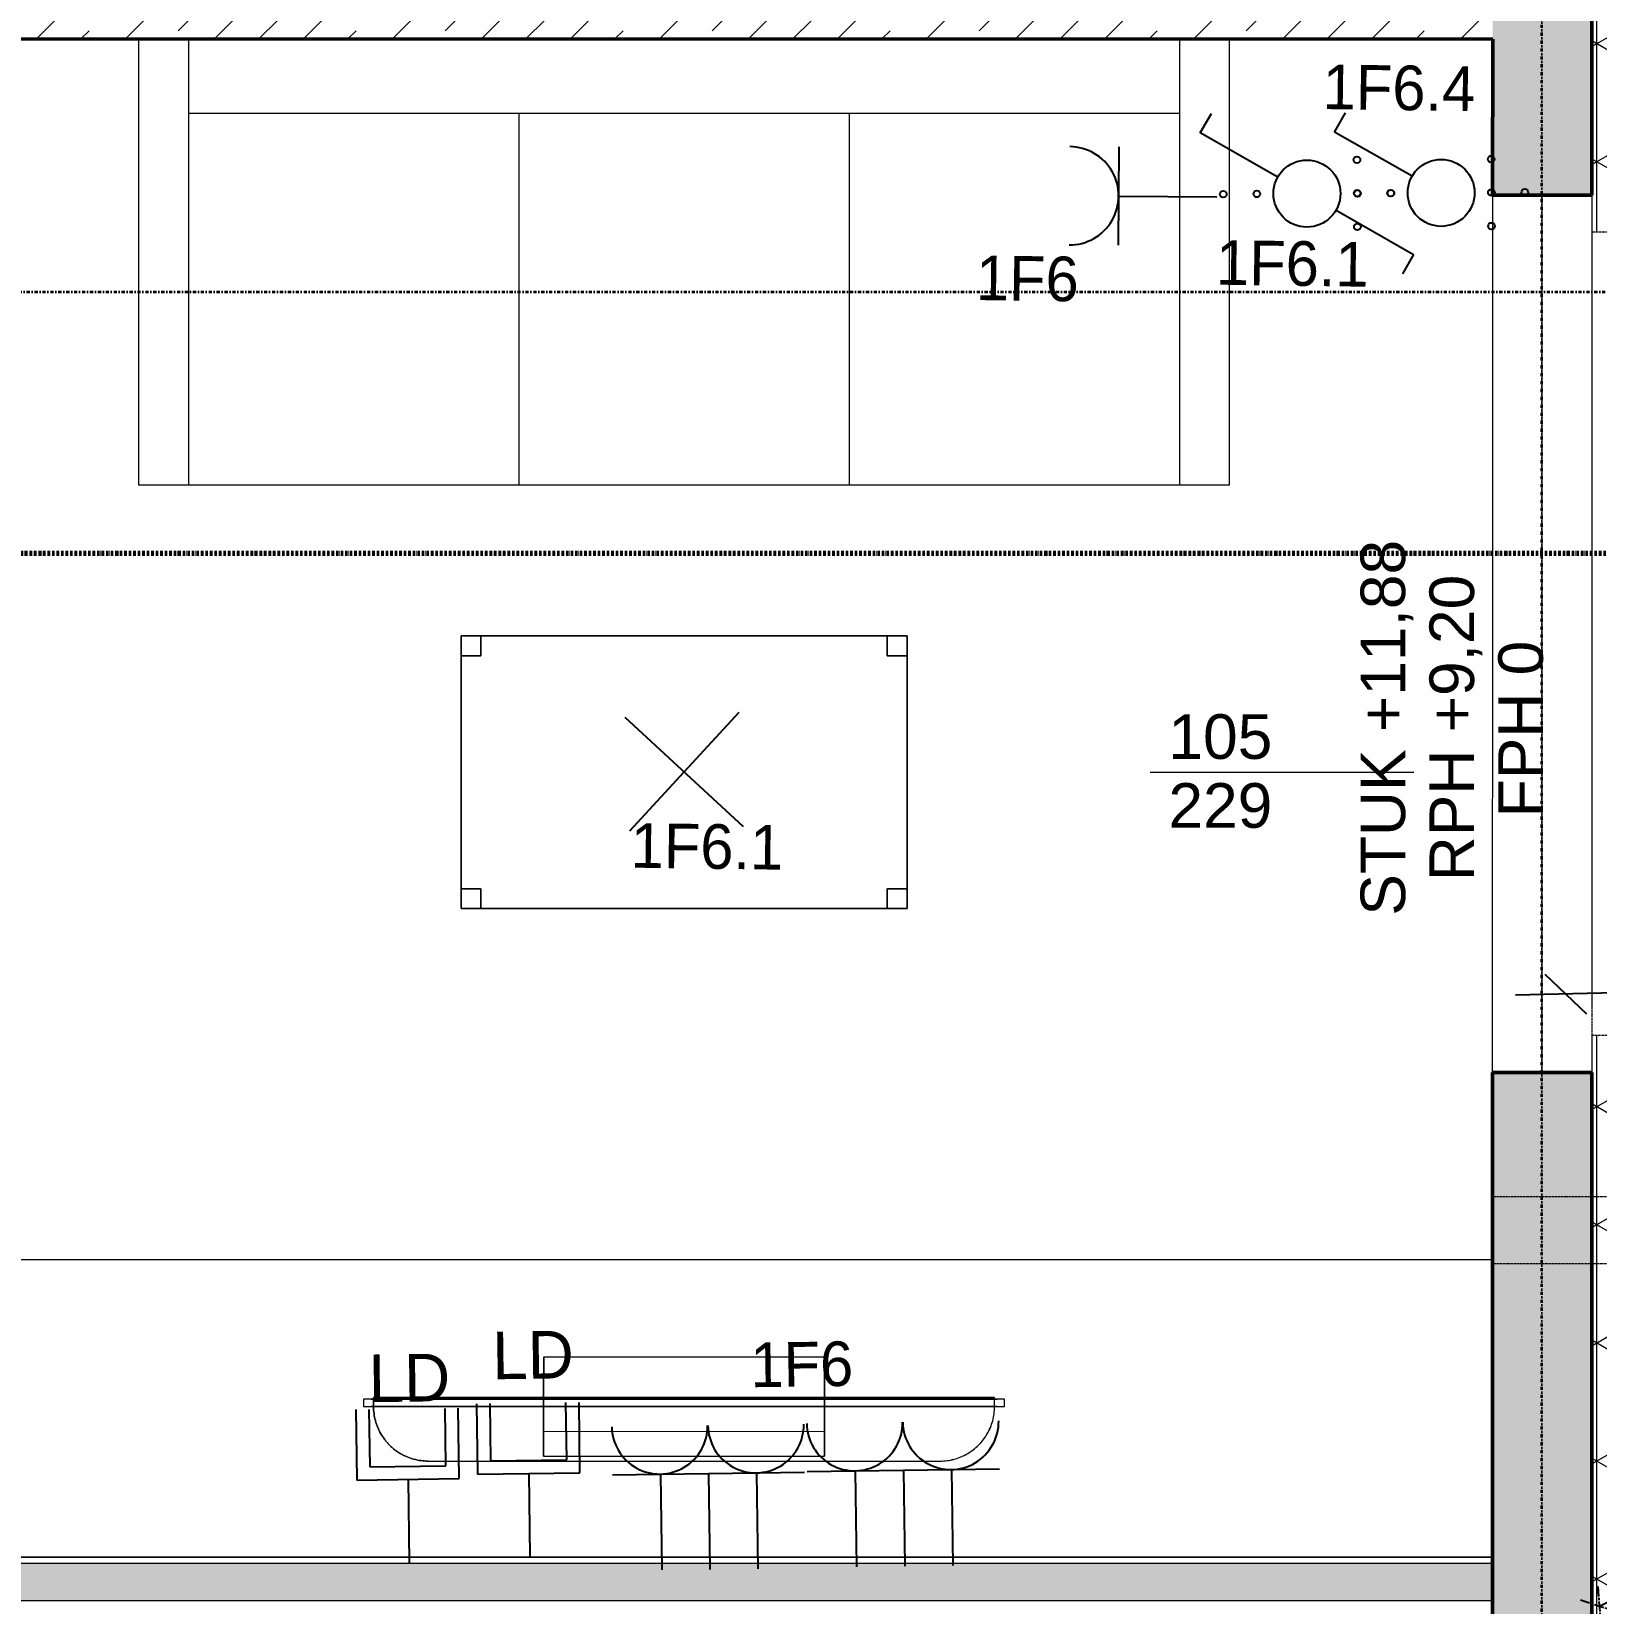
# Model space of a CAD drawing. Header units: metres. Extents: x -17679 to 22565, y -12299 to 33430.
# Drawn here: x 9066 to 12224, y 10051 to 13222 of the extents above; entities that cross this region are included whole.
import ezdxf
from ezdxf.enums import TextEntityAlignment as Align

# ---------------------------------------------------------------- set-up
doc = ezdxf.new("R2010")
doc.units = ezdxf.units.M
for name, pattern in [('ACAD_ISO08W100', [36, 24, -3, 6, -3]), ('Achse', [0.009, 0.005, -0.002, 0, -0.002]), ('Strich Punkt Mittel', [0.015875, 0.00635, -0.004763, 0, -0.004763]), ('Verdeckt', [0.003, 0.002, -0.001])]:
    doc.linetypes.add(name, pattern=pattern)
doc.layers.get('0').update_dxf_attribs({"color": 252})
for name, color, linetype, lineweight in [('A-DETL-GENF_', 92, 'Continuous', 13), ('A-GLAZ-IDEN_', 152, 'Continuous', 9), ('A_Decken', 8, 'Continuous', 13), ('A_Durchbruch', 7, 'Verdeckt', 5), ('A_Moebel', 6, 'Continuous', 13), ('A_Raeume_', 7, 'Continuous', 5), ('A_Raster_', 1, 'Continuous', 9), ('A_Waende', 7, 'Continuous', 13), ('G-ANNO-SYMB_', 111, 'Continuous', 9)]:
    doc.layers.add(name, color=color, linetype=linetype, lineweight=lineweight)
for name, color, linetype, true_color in [('E_ERDUNG', 150, 'ACAD_ISO08W100', 0x0f87ff), ('E_Steckdose+Schalter', 150, 'Continuous', 0x0b6cf4), ('ET_NACHRTECH', 92, 'Continuous', 0x00d100)]:
    doc.layers.add(name, color=color, linetype=linetype, true_color=true_color)
doc.layers.add('ET_LEGENDE - Wohnung$0$800_KO_HI____L', color=130, linetype='Continuous')
doc.styles.add('Arial_2', font='arial.ttf', dxfattribs={"height": 0.09})
doc.styles.add('ET_LEGENDE - Wohnung$0$ROMANS', font='romans.shx', dxfattribs={"width": 0.6})
pattern_1 = [(45, (0, 0), (-0.08980256, 0.08980256), []), (45, (0.0898, 0), (-0.08980256, 0.08980256), [0.0635, -0.03175])]

# ---------------------------------------------------------------- blocks, each defined once
blk = doc.blocks.new('*U543')
for p, q in [((-70.7, -70.7), (70.7, 70.7)), ((70.7, -70.7), (-70.7, 70.7))]:
    blk.add_line(p, q)
at = {"style": 'ET_LEGENDE - Wohnung$0$ROMANS', "width": 0.6, "flags": 1}
for tag, p in [('RAUMBUCHNUMMER', (0, -400)), ('ANLAGE', (0, -550))]:
    blk.add_attdef(tag, text='', height=100, dxfattribs=at).set_placement(p, align=Align.MIDDLE)
for tag, p in [('TEILANLAGE_NR', (0, -700)), ('KOMPONENTE', (0, -850)), ('KOMPONENTE_NR', (0, -1000)), ('BEZEICHNUNG', (0, -1150)), ('TYP', (0, -1300)), ('HERSTELLER', (0, -1450)), ('MODEL', (0, -1600)), ('LEISTUNG_MAX', (0, -1750)), ('SPEZIFISCH_1', (0, -1900)), ('SPEZIFISCH_2', (0, -2050)), ('SPEZIFISCH_3', (0, -2200)), ('SPEZIFISCH_4', (0, -2350)), ('SPEZIFISCH_5', (0, -2500)), ('GEWERKE_CODE', (0, -2650)), ('LV_POS', (0, -2800)), ('ZAEHLER', (0, -2950)), ('PLATZHALTER_1', (0, -3100)), ('PLATZHALTER_2', (0, -3250)), ('PLATZHALTER_3', (0, -3400)), ('JOBLISTE_VDMA', (0, -3550)), ('ET_SPEZIFISCH_1', (0, -3700)), ('ET_SPEZIFISCH_2', (0, -3850)), ('ET_SPEZIFISCH_3', (0, -4000)), ('ET_SPEZIFISCH_4', (0, -4150)), ('ET_SPEZIFISCH_5', (0, -4300)), ('ET_SPEZIFISCH_6', (0, -4450)), ('ET_SPEZIFISCH_7', (0, -4600))]:
    blk.add_attdef(tag, text='', height=100, dxfattribs=at).set_placement(p, align=Align.MIDDLE_CENTER)
blk = doc.blocks.new('*U552')
for p, q in [((-125.3, 0), (125.3, 0)), ((0, 0), (0, -125))]:
    blk.add_line(p, q)
for centre in [(-62.8, 62.6), (62.5, 62.5)]:
    blk.add_arc(centre, 62.5, 180, 0)
at = {"layer": 'ET_LEGENDE - Wohnung$0$800_KO_HI____L'}
for p, q in [((-62.8, 0.1), (-62.8, -124.9)), ((62.5, 0), (62.5, -125))]:
    blk.add_line(p, q, dxfattribs=at)
at = {"style": 'ET_LEGENDE - Wohnung$0$ROMANS', "width": 0.8, "flags": 1}
for tag, p in [('RAUMBUCHNUMMER', (0, -425)), ('ANLAGE', (0, -595.4)), ('TEILANLAGE_NR', (0, -755.5)), ('KOMPONENTE', (0, -901.3)), ('KOMPONENTE_NR', (0, -1063.3)), ('BEZEICHNUNG', (0, -1205.6)), ('TYP', (0, -1346.7)), ('HERSTELLER', (0, -1514.1)), ('MODEL', (0, -1677.3)), ('LEISTUNG_MAX', (0, -1851.5)), ('SPEZIFISCH_1', (0, -2012.8)), ('SPEZIFISCH_2', (0, -2200)), ('SPEZIFISCH_3', (0, -2374.2)), ('SPEZIFISCH_4', (0, -2548.5)), ('SPEZIFISCH_5', (0, -2722.7)), ('GEWERKE_CODE', (0, -2897)), ('LV_POS', (0, -3071.2)), ('ZAEHLER', (0, -3245.5)), ('PLATZHALTER_1', (0, -3419.7)), ('PLATZHALTER_2', (0, -3594)), ('PLATZHALTER_3', (0, -3768.2)), ('JOBLISTE_VDMA', (0, -3942.5))]:
    blk.add_attdef(tag, text='', height=100, dxfattribs=at).set_placement(p, align=Align.MIDDLE)
blk = doc.blocks.new('*U544')
for p, q in [((-62.5, 85.9), (-62.5, 0)), ((-46.5, 85.9), (-46.5, 16)), ((46.5, 16), (46.5, 85.9)), ((62.5, 0), (62.5, 85.9)), ((-62.5, 0), (62.5, 0)), ((-46.5, 16), (46.5, 16)), ((0, 0), (0, -101.6))]:
    blk.add_line(p, q)
at = {"style": 'ET_LEGENDE - Wohnung$0$ROMANS', "width": 0.8, "flags": 1}
for tag, p in [('RAUMBUCHNUMMER', (0, -334.5)), ('ANLAGE', (0, -505)), ('TEILANLAGE_NR', (0, -665)), ('KOMPONENTE', (0, -810.9)), ('KOMPONENTE_NR', (0, -972.8)), ('BEZEICHNUNG', (0, -1115.1)), ('TYP', (0.8, -1261.8)), ('HERSTELLER', (0, -1423.6)), ('MODEL', (0, -1586.8)), ('LEISTUNG_MAX', (0, -1761)), ('SPEZIFISCH_1', (0, -1935.3)), ('SPEZIFISCH_2', (0, -2109.5)), ('SPEZIFISCH_3', (0, -2283.8)), ('SPEZIFISCH_4', (0, -2458)), ('SPEZIFISCH_5', (0, -2632.3)), ('GEWERKE_CODE', (0, -2806.5)), ('LV_POS', (0, -2980.8)), ('ZAEHLER', (0, -3155)), ('PLATZHALTER_1', (0, -3329.3)), ('PLATZHALTER_2', (0, -3503.5)), ('PLATZHALTER_3', (0, -3677.8)), ('JOBLISTE_VDMA', (0, -3852)), ('ET_SPEZIFISCH_1', (0, -4026.3)), ('ET_SPEZIFISCH_2', (0, -4200.5)), ('ET_SPEZIFISCH_3', (0, -4374.8)), ('ET_SPEZIFISCH_4', (0, -4549)), ('ET_SPEZIFISCH_5', (0, -4723.3)), ('ET_SPEZIFISCH_6', (0, -4897.5)), ('ET_SPEZIFISCH_7', (0, -5071.8))]:
    blk.add_attdef(tag, text='', height=100, dxfattribs=at).set_placement(p, align=Align.TOP_CENTER)
blk = doc.blocks.new('*U533')
for p, q in [((25, 43.3), (91.7, 158.8)), ((91.7, 158.8), (120.5, 142.1)), ((-25, -43.3), (-91.7, -158.8)), ((-91.7, -158.8), (-120.5, -142.1))]:
    blk.add_line(p, q)
blk.add_circle((0, 0), 50)
at = {"layer": 'ET_LEGENDE - Wohnung$0$800_KO_HI____L'}
for centre in [(0, 125), (0, 75), (-50, -75), (0, -75), (50, -75), (0, -125)]:
    blk.add_circle(centre, 5, dxfattribs=at)
at = {"style": 'ET_LEGENDE - Wohnung$0$ROMANS', "width": 0.6, "flags": 1}
for tag, p in [('RAUMBUCHNUMMER', (-0.2, -465.7)), ('ANLAGE', (-0.2, -615.7))]:
    blk.add_attdef(tag, text='', height=100, dxfattribs=at).set_placement(p, align=Align.MIDDLE)
for tag, p in [('TEILANLAGE_NR', (-0.2, -765.7)), ('KOMPONENTE', (-0.2, -915.7)), ('KOMPONENTE_NR', (-0.2, -1065.7)), ('BEZEICHNUNG', (-0.2, -1215.7)), ('TYP', (-0.2, -1365.7)), ('HERSTELLER', (-0.2, -1515.7)), ('MODEL', (-0.2, -1665.7)), ('LEISTUNG_MAX', (-0.2, -1815.7)), ('SPEZIFISCH_1', (-0.2, -1965.7)), ('SPEZIFISCH_2', (-0.2, -2115.7)), ('SPEZIFISCH_3', (-0.2, -2265.7)), ('SPEZIFISCH_4', (-0.2, -2415.7)), ('SPEZIFISCH_5', (-0.2, -2565.7)), ('GEWERKE_CODE', (-0.2, -2715.7)), ('LV_POS', (-0.2, -2865.7)), ('ZAEHLER', (-0.2, -3015.7)), ('PLATZHALTER_1', (-0.2, -3165.7)), ('PLATZHALTER_2', (-0.2, -3315.7)), ('PLATZHALTER_3', (-0.2, -3465.7)), ('JOBLISTE_VDMA', (-0.2, -3615.7)), ('ET_SPEZIFISCH_1', (-0.2, -3765.7)), ('ET_SPEZIFISCH_2', (-0.2, -3915.7)), ('ET_SPEZIFISCH_3', (-0.2, -4065.7)), ('ET_SPEZIFISCH_4', (-0.2, -4215.7)), ('ET_SPEZIFISCH_5', (-0.2, -4365.7)), ('ET_SPEZIFISCH_6', (-0.2, -4515.7)), ('ET_SPEZIFISCH_7', (-0.2, -4665.7))]:
    blk.add_attdef(tag, text='', height=100, dxfattribs=at).set_placement(p, align=Align.MIDDLE_CENTER)
blk = doc.blocks.new('*U553')
for p, q in [((62.5, 0), (-62.5, 0)), ((0, 0), (0, -125))]:
    blk.add_line(p, q)
blk.add_arc((0, 62.5), 62.5, 180, 0)
at = {"style": 'ET_LEGENDE - Wohnung$0$ROMANS', "width": 0.8, "flags": 1}
for tag, p in [('RAUMBUCHNUMMER', (0, -425)), ('ANLAGE', (0, -595.4)), ('TEILANLAGE_NR', (0, -755.5)), ('KOMPONENTE', (0, -901.3)), ('KOMPONENTE_NR', (0, -1063.3)), ('BEZEICHNUNG', (0, -1205.6)), ('TYP', (0, -1346.7)), ('HERSTELLER', (0, -1514.1)), ('MODEL', (0, -1677.3)), ('LEISTUNG_MAX', (0, -1851.5)), ('SPEZIFISCH_1', (0, -2012.8)), ('SPEZIFISCH_2', (0, -2200)), ('SPEZIFISCH_3', (0, -2374.2)), ('SPEZIFISCH_4', (0, -2548.5)), ('SPEZIFISCH_5', (0, -2722.7)), ('GEWERKE_CODE', (0, -2897)), ('LV_POS', (0, -3071.2)), ('ZAEHLER', (0, -3245.5)), ('PLATZHALTER_1', (0, -3419.7)), ('PLATZHALTER_2', (0, -3594)), ('PLATZHALTER_3', (0, -3768.2)), ('JOBLISTE_VDMA', (0, -3942.5)), ('ET_SPEZIFISCH_1', (0, -4116.7)), ('ET_SPEZIFISCH_2', (0, -4291)), ('ET_SPEZIFISCH_3', (0, -4465.2)), ('ET_SPEZIFISCH_4', (0, -4639.5)), ('ET_SPEZIFISCH_5', (0, -4813.7)), ('ET_SPEZIFISCH_6', (0, -4988)), ('ET_SPEZIFISCH_7', (0, -5162.2))]:
    blk.add_attdef(tag, text='', height=100, dxfattribs=at).set_placement(p, align=Align.MIDDLE)
blk = doc.blocks.new('*U541')
blk.add_line((0, 65), (0, 240))
at = {"linetype": 'Continuous', "ltscale": 0.125}
blk.add_line((35.4, 187.9), (-35.4, 117.1), dxfattribs=at)
blk.add_circle((0, 0), 65)
at = {"style": 'ET_LEGENDE - Wohnung$0$ROMANS', "width": 0.6, "flags": 1}
for tag, p in [('RAUMBUCHNUMMER', (0, -400)), ('ANLAGE', (0, -550))]:
    blk.add_attdef(tag, text='', height=100, dxfattribs=at).set_placement(p, align=Align.MIDDLE)
for tag, p in [('TEILANLAGE_NR', (0, -700)), ('KOMPONENTE', (0, -850)), ('KOMPONENTE_NR', (0, -1000)), ('BEZEICHNUNG', (0, -1150)), ('TYP', (0, -1300)), ('HERSTELLER', (0, -1450)), ('MODEL', (0, -1600)), ('LEISTUNG_MAX', (0, -1750)), ('SPEZIFISCH_1', (0, -1900)), ('SPEZIFISCH_2', (0, -2050)), ('SPEZIFISCH_3', (0, -2200)), ('SPEZIFISCH_4', (0, -2350)), ('SPEZIFISCH_5', (0, -2500)), ('GEWERKE_CODE', (0, -2650)), ('LV_POS', (0, -2800)), ('ZAEHLER', (0, -2950)), ('PLATZHALTER_1', (0, -3100)), ('PLATZHALTER_2', (0, -3250)), ('PLATZHALTER_3', (0, -3400)), ('JOBLISTE_VDMA', (0, -3550)), ('ET_SPEZIFISCH_1', (0, -3700)), ('ET_SPEZIFISCH_2', (0, -3850)), ('ET_SPEZIFISCH_3', (0, -4000)), ('ET_SPEZIFISCH_4', (0, -4150)), ('ET_SPEZIFISCH_5', (0, -4300)), ('ET_SPEZIFISCH_6', (0, -4450)), ('ET_SPEZIFISCH_7', (0, -4600))]:
    blk.add_attdef(tag, text='', height=100, dxfattribs=at).set_placement(p, align=Align.MIDDLE_CENTER)
blk = doc.blocks.new('*U534')
for p, q in [((25, 43.3), (91.7, 158.8)), ((91.7, 158.8), (120.5, 142.1))]:
    blk.add_line(p, q)
blk.add_circle((0, 0), 50)
at = {"layer": 'ET_LEGENDE - Wohnung$0$800_KO_HI____L'}
for centre in [(0, 125), (0, 75), (-50, -75), (0, -75), (50, -75), (0, -125)]:
    blk.add_circle(centre, 5, dxfattribs=at)
at = {"style": 'ET_LEGENDE - Wohnung$0$ROMANS', "width": 0.6, "flags": 1}
for tag, p in [('RAUMBUCHNUMMER', (-0.2, -465.7)), ('ANLAGE', (-0.2, -615.7))]:
    blk.add_attdef(tag, text='', height=100, dxfattribs=at).set_placement(p, align=Align.MIDDLE)
for tag, p in [('TEILANLAGE_NR', (-0.2, -765.7)), ('KOMPONENTE', (-0.2, -915.7)), ('KOMPONENTE_NR', (-0.2, -1065.7)), ('BEZEICHNUNG', (-0.2, -1215.7)), ('TYP', (-0.2, -1365.7)), ('HERSTELLER', (-0.2, -1515.7)), ('MODEL', (-0.2, -1665.7)), ('LEISTUNG_MAX', (-0.2, -1815.7)), ('SPEZIFISCH_1', (-0.2, -1965.7)), ('SPEZIFISCH_2', (-0.2, -2115.7)), ('SPEZIFISCH_3', (-0.2, -2265.7)), ('SPEZIFISCH_4', (-0.2, -2415.7)), ('SPEZIFISCH_5', (-0.2, -2565.7)), ('GEWERKE_CODE', (-0.2, -2715.7)), ('LV_POS', (-0.2, -2865.7)), ('ZAEHLER', (-0.2, -3015.7)), ('PLATZHALTER_1', (-0.2, -3165.7)), ('PLATZHALTER_2', (-0.2, -3315.7)), ('PLATZHALTER_3', (-0.2, -3465.7)), ('JOBLISTE_VDMA', (-0.2, -3615.7)), ('ET_SPEZIFISCH_1', (-0.2, -3765.7)), ('ET_SPEZIFISCH_2', (-0.2, -3915.7)), ('ET_SPEZIFISCH_3', (-0.2, -4065.7)), ('ET_SPEZIFISCH_4', (-0.2, -4215.7)), ('ET_SPEZIFISCH_5', (-0.2, -4365.7)), ('ET_SPEZIFISCH_6', (-0.2, -4515.7)), ('ET_SPEZIFISCH_7', (-0.2, -4665.7))]:
    blk.add_attdef(tag, text='', height=100, dxfattribs=at).set_placement(p, align=Align.MIDDLE_CENTER)
blk = doc.blocks.new('*U562')
for p, q in [((0, 0), (445.2, 445.2)), ((-17.9, 44), (17.9, -44)), ((47.5, 0), (-47.5, 0))]:
    blk.add_line(p, q)
blk.add_solid([(367.9, 522.6), (599.9, 599.9), (522.6, 367.9)])
at = {"style": 'ET_LEGENDE - Wohnung$0$ROMANS', "width": 0.6, "flags": 1}
for tag, p in [('RAUMBUCHNUMMER', (0, -300)), ('ANLAGE', (0, -450))]:
    blk.add_attdef(tag, text='', height=100, dxfattribs=at).set_placement(p, align=Align.MIDDLE)
for tag, p in [('TEILANLAGE_NR', (0, -600)), ('KOMPONENTE', (0, -750)), ('KOMPONENTE_NR', (0, -900)), ('BEZEICHNUNG', (0, -1050)), ('TYP', (0, -1200)), ('HERSTELLER', (0, -1350)), ('MODEL', (0, -1500)), ('LEISTUNG_MAX', (0, -1650)), ('SPEZIFISCH_1', (0, -1800)), ('SPEZIFISCH_2', (0, -1950)), ('SPEZIFISCH_3', (0, -2100)), ('SPEZIFISCH_4', (0, -2250)), ('SPEZIFISCH_5', (0, -2400)), ('GEWERKE_CODE', (0, -2550)), ('LV_POS', (0, -2700)), ('ZAEHLER', (0, -2850)), ('PLATZHALTER_1', (0, -3000)), ('PLATZHALTER_2', (0, -3150)), ('PLATZHALTER_3', (0, -3300)), ('JOBLISTE_VDMA', (0, -3450)), ('ET_SPEZIFISCH_1', (0, -3600)), ('ET_SPEZIFISCH_2', (0, -3750)), ('ET_SPEZIFISCH_3', (0, -3900)), ('ET_SPEZIFISCH_4', (0, -4050)), ('ET_SPEZIFISCH_5', (0, -4200)), ('ET_SPEZIFISCH_6', (0, -4350)), ('ET_SPEZIFISCH_7', (0, -4500))]:
    blk.add_attdef(tag, text='', height=100, dxfattribs=at).set_placement(p, align=Align.MIDDLE_CENTER)
blk = doc.blocks.new('Moeb_Tisch - 900x550-V23-263_PP_03DG_BT2')
at = {"layer": 'A_Moebel', "color": 8}
for p, q in [((-0.0741, 0.8106), (-0.6241, 0.8106)), ((-0.6241, 0.8106), (-0.6241, -0.0894)), ((-0.5841, 0.8106), (-0.6241, 0.8106)), ((-0.6241, 0.8106), (-0.6241, 0.7706)), ((-0.6241, 0.7706), (-0.6241, 0.8106)), ((-0.6241, 0.8106), (-0.5841, 0.8106)), ((-0.0741, 0.8106), (-0.6241, 0.8106)), ((-0.6241, 0.8106), (-0.6241, -0.0894)), ((-0.6241, -0.0894), (-0.6241, 0.8106)), ((-0.6241, 0.8106), (-0.0741, 0.8106)), ((-0.5841, 0.7706), (-0.5841, 0.8106)), ((-0.5841, 0.8106), (-0.5841, 0.7706)), ((-0.0741, 0.8106), (-0.1141, 0.8106)), ((-0.1141, 0.8106), (-0.1141, 0.7706)), ((-0.1141, 0.7706), (-0.1141, 0.8106)), ((-0.1141, 0.8106), (-0.0741, 0.8106)), ((-0.0741, -0.0894), (-0.0741, 0.8106)), ((-0.0741, 0.7706), (-0.0741, 0.8106)), ((-0.0741, 0.8106), (-0.0741, 0.7706)), ((-0.0741, -0.0894), (-0.0741, 0.8106)), ((-0.0741, 0.8106), (-0.0741, -0.0894)), ((-0.6241, 0.7706), (-0.5841, 0.7706)), ((-0.5841, 0.7706), (-0.6241, 0.7706)), ((-0.1141, 0.7706), (-0.0741, 0.7706)), ((-0.0741, 0.7706), (-0.1141, 0.7706)), ((-0.5841, -0.0494), (-0.6241, -0.0494)), ((-0.6241, -0.0494), (-0.6241, -0.0894)), ((-0.6241, -0.0894), (-0.6241, -0.0494)), ((-0.6241, -0.0494), (-0.5841, -0.0494)), ((-0.5841, -0.0894), (-0.5841, -0.0494)), ((-0.5841, -0.0494), (-0.5841, -0.0894)), ((-0.0741, -0.0494), (-0.1141, -0.0494)), ((-0.1141, -0.0494), (-0.1141, -0.0894)), ((-0.1141, -0.0894), (-0.1141, -0.0494)), ((-0.1141, -0.0494), (-0.0741, -0.0494)), ((-0.0741, -0.0894), (-0.0741, -0.0494)), ((-0.0741, -0.0494), (-0.0741, -0.0894)), ((-0.6241, -0.0894), (-0.0741, -0.0894)), ((-0.6241, -0.0894), (-0.5841, -0.0894)), ((-0.5841, -0.0894), (-0.6241, -0.0894)), ((-0.6241, -0.0894), (-0.0741, -0.0894)), ((-0.0741, -0.0894), (-0.6241, -0.0894)), ((-0.1141, -0.0894), (-0.0741, -0.0894)), ((-0.0741, -0.0894), (-0.1141, -0.0894))]:
    blk.add_line(p, q, dxfattribs=at)
blk = doc.blocks.new('Moeb_Sofa - Sofa 220x90-3798868-263_PP_03DG_BT2')
at = {"layer": 'A_Moebel', "color": 8}
for p, q in [((-1.1, 0.45), (1.1, 0.45)), ((-1.1, -0.45), (-1.1, 0.45)), ((-1, -0.45), (-1, 0.45)), ((-0.3333, -0.3), (-0.3333, 0.45)), ((0.3333, -0.3), (0.3333, 0.45)), ((1, -0.45), (1, 0.45)), ((1.1, 0.45), (1.1, -0.45)), ((-1, -0.3), (1, -0.3))]:
    blk.add_line(p, q, dxfattribs=at)
blk = doc.blocks.new('Moeb_TV - 48 Zoll-V27-263_PP_03DG_BT2')
at = {"layer": 'A_Moebel', "lineweight": 5}
for p, q in [((0.5126, 0.0585), (-0.5205, 0.0585)), ((0.5126, 0.0585), (-0.5205, 0.0585)), ((-0.2872, -0.0015), (-0.2872, 0.0485)), ((-0.2872, 0.0485), (-0.2872, -0.0515)), ((0.2793, 0.0485), (-0.2872, 0.0485)), ((0.2793, 0.0485), (0.2793, -0.0015)), ((0.2793, -0.0515), (0.2793, 0.0485)), ((-0.2872, -0.0515), (-0.2872, -0.0015)), ((0.2793, -0.0015), (-0.2872, -0.0015)), ((0.2793, -0.0015), (0.2793, -0.0515)), ((-0.6505, -0.0515), (-0.6505, -0.0665)), ((-0.6499, -0.0515), (-0.6505, -0.0515)), ((-0.6355, -0.0515), (-0.6505, -0.0515)), ((-0.6484, -0.0515), (-0.6499, -0.0515)), ((-0.6461, -0.0515), (-0.6484, -0.0515)), ((-0.643, -0.0515), (-0.6461, -0.0515)), ((-0.6393, -0.0515), (-0.643, -0.0515)), ((-0.6355, -0.0515), (-0.6393, -0.0515)), ((-0.6305, -0.0515), (-0.6355, -0.0515)), ((-0.6355, -0.0515), (0.6276, -0.0515)), ((0.6226, -0.0515), (-0.6305, -0.0515)), ((-0.6305, -0.0515), (0.6226, -0.0515)), ((-0.6305, -0.0515), (-0.6305, -0.0665)), ((-0.6305, -0.0515), (-0.6305, -0.0665)), ((-0.2872, -0.0515), (-0.6305, -0.0515)), ((0.6226, -0.0515), (-0.6305, -0.0515)), ((-0.6305, -0.0515), (0.6226, -0.0515)), ((-0.6305, -0.0515), (-0.6305, -0.0665)), ((-0.6305, -0.0515), (-0.6305, -0.0665)), ((-0.6305, -0.0515), (0.6226, -0.0515)), ((0.6226, -0.0515), (-0.6305, -0.0515)), ((-0.2872, -0.0515), (-0.2872, -0.0665)), ((-0.2872, -0.0665), (-0.2872, -0.0515)), ((-0.2872, -0.0515), (0.2793, -0.0515)), ((-0.2872, -0.0515), (0.2793, -0.0515)), ((0.2793, -0.0515), (-0.2872, -0.0515)), ((0.2793, -0.0515), (0.2793, -0.0665)), ((0.2793, -0.0665), (0.2793, -0.0515)), ((0.6226, -0.0515), (0.2793, -0.0515)), ((0.6226, -0.0665), (0.6226, -0.0515)), ((0.6226, -0.0515), (0.6226, -0.0665)), ((0.6276, -0.0515), (0.6226, -0.0515)), ((0.6226, -0.0665), (0.6226, -0.0515)), ((0.6226, -0.0515), (0.6226, -0.0665)), ((0.6426, -0.0515), (0.6276, -0.0515)), ((0.6314, -0.0515), (0.6276, -0.0515)), ((0.6351, -0.0515), (0.6314, -0.0515)), ((0.6382, -0.0515), (0.6351, -0.0515)), ((0.6406, -0.0515), (0.6382, -0.0515)), ((0.6421, -0.0515), (0.6406, -0.0515)), ((0.6426, -0.0515), (0.6421, -0.0515)), ((0.6426, -0.0665), (0.6426, -0.0515)), ((-0.6505, -0.0665), (-0.6355, -0.0665)), ((-0.6505, -0.0665), (-0.6499, -0.0665)), ((-0.6499, -0.0665), (-0.6484, -0.0665)), ((-0.6484, -0.0665), (-0.6461, -0.0665)), ((-0.6461, -0.0665), (-0.643, -0.0665)), ((-0.643, -0.0665), (-0.6393, -0.0665)), ((-0.6393, -0.0665), (-0.6355, -0.0665)), ((0.6276, -0.0665), (-0.6355, -0.0665)), ((-0.6355, -0.0665), (-0.6305, -0.0665)), ((-0.6305, -0.0665), (-0.6305, -0.0695)), ((-0.6305, -0.0665), (-0.6305, -0.0695)), ((-0.6305, -0.0665), (-0.5705, -0.0665)), ((-0.5705, -0.0665), (-0.6305, -0.0665)), ((-0.6305, -0.0665), (0.6226, -0.0665)), ((0.6226, -0.0695), (-0.6305, -0.0695)), ((-0.6305, -0.0695), (-0.5705, -0.0695)), ((-0.5705, -0.0665), (0.5626, -0.0665)), ((0.5626, -0.0665), (-0.5705, -0.0665)), ((-0.5705, -0.0695), (-0.5705, -0.0665)), ((-0.5705, -0.0665), (-0.5705, -0.0695)), ((-0.5705, -0.0665), (0.5626, -0.0665)), ((0.5626, -0.0665), (-0.5705, -0.0665)), ((-0.5705, -0.0695), (0.5626, -0.0695)), ((-0.5705, -0.0695), (0.5626, -0.0695)), ((0.5626, -0.0695), (-0.5705, -0.0695)), ((-0.2872, -0.0665), (-0.2872, -0.0695)), ((-0.2872, -0.0695), (-0.2872, -0.0665)), ((-0.2872, -0.0695), (-0.2872, -0.1515)), ((-0.2872, -0.1515), (-0.2872, -0.0695)), ((0.2793, -0.0665), (0.2793, -0.0695)), ((0.2793, -0.0695), (0.2793, -0.0665)), ((0.2793, -0.0695), (0.2793, -0.1515)), ((0.2793, -0.1515), (0.2793, -0.0695)), ((0.5626, -0.0665), (0.5626, -0.0695)), ((0.5626, -0.0665), (0.5626, -0.0695)), ((0.5626, -0.0665), (0.6226, -0.0665)), ((0.6226, -0.0665), (0.5626, -0.0665)), ((0.5626, -0.0695), (0.6226, -0.0695)), ((0.6226, -0.0695), (0.6226, -0.0665)), ((0.6226, -0.0665), (0.6226, -0.0695)), ((0.6226, -0.0665), (0.6276, -0.0665)), ((0.6276, -0.0665), (0.6314, -0.0665)), ((0.6276, -0.0665), (0.6426, -0.0665)), ((0.6314, -0.0665), (0.6351, -0.0665)), ((0.6351, -0.0665), (0.6382, -0.0665)), ((0.6382, -0.0665), (0.6406, -0.0665)), ((0.6406, -0.0665), (0.6421, -0.0665)), ((0.6421, -0.0665), (0.6426, -0.0665)), ((0.2793, -0.1515), (-0.2872, -0.1515)), ((0.2793, -0.1515), (-0.2872, -0.1515))]:
    blk.add_line(p, q, dxfattribs=at)
for centre, start, end in [((-0.5205, -0.0515), 120, 135), ((-0.5205, -0.0515), 105, 120), ((-0.5205, -0.0515), 90, 105), ((0.5126, -0.0515), 75, 90), ((0.5126, -0.0515), 60, 75), ((0.5126, -0.0515), 45, 60), ((-0.5205, -0.0515), 150, 165), ((-0.5205, -0.0515), 135, 150), ((0.5126, -0.0515), 30, 45), ((0.5126, -0.0515), 15, 30), ((-0.5205, -0.0515), 165, 180), ((0.5126, -0.0515), 0, 15)]:
    blk.add_arc(centre, 0.11, start, end, dxfattribs=at)
for points in [[(-0.5205, 0.0585), (-0.5254, 0.0585), (-0.535, 0.0579), (-0.549, 0.0551), (-0.5604, 0.0512), (-0.5692, 0.0473), (-0.5755, 0.0439), (-0.5816, 0.0401), (-0.5875, 0.0359), (-0.5931, 0.0313), (-0.5983, 0.0264), (-0.6032, 0.0211), (-0.6078, 0.0156), (-0.612, 0.0097), (-0.617, 0.0015), (-0.6224, -0.0092), (-0.6286, -0.0275), (-0.6304, -0.0419), (-0.6305, -0.0515)], [(0.5126, 0.0585), (0.5174, 0.0585), (0.527, 0.0579), (0.5411, 0.0551), (0.5525, 0.0512), (0.5613, 0.0473), (0.5676, 0.0439), (0.5737, 0.0401), (0.5796, 0.0359), (0.5851, 0.0313), (0.5904, 0.0264), (0.5953, 0.0211), (0.5999, 0.0156), (0.6041, 0.0097), (0.6092, 0.0015), (0.6145, -0.0092), (0.6207, -0.0275), (0.6226, -0.0419), (0.6226, -0.0515)]]:
    blk.add_open_spline(points, degree=3, knots=[0, 0, 0, 0, 0.083333, 0.166667, 0.25, 0.291667, 0.333333, 0.375, 0.416667, 0.458333, 0.5, 0.541667, 0.583333, 0.625, 0.666667, 0.75, 0.833333, 1, 1, 1, 1], dxfattribs=at)
blk = doc.blocks.new('Moeb_Schrank - Sideboard_50cm-V28-263_PP_03DG_BT2')
at = {"layer": 'A_Moebel', "color": 8}
for p, q in [((3.7844, 0.6), (0, 0.6)), ((0, 0.6), (3.7844, 0.6)), ((3.7844, 0.6), (3.7844, 0)), ((3.7844, 0), (0, 0))]:
    blk.add_line(p, q, dxfattribs=at)
blk = doc.blocks.new('Allg_Rollladenkasten - 0130x0270-V92-263_PP_03DG_BT2')
at = {"layer": 'A_Durchbruch'}
for p, q in [((-0.81, -0.0743), (-0.81, -0.2343)), ((0.81, -0.0743), (-0.81, -0.0743)), ((-0.805, -0.0793), (-0.805, -0.1993)), ((0.805, -0.0793), (-0.805, -0.0793)), ((0.805, -0.1993), (0.805, -0.0793)), ((0.81, -0.2343), (0.81, -0.0743)), ((-0.805, -0.1993), (0.805, -0.1993)), ((-0.81, -0.2343), (0.81, -0.2343)), ((-0.81, -0.2343), (0.81, -0.2343))]:
    blk.add_line(p, q, dxfattribs=at)
blk = doc.blocks.new('Allg_Nachströmöffnung1 - DN 135-V96-263_PP_03DG_BT2')
at = {"layer": 'A-DETL-GENF_', "linetype": 'Verdeckt', "lineweight": 5}
for points in [[(0.0575, -0.1), (0.125, 0), (0.0575, 0.1), (0.0575, -0.0848)], [(0.125, 0), (0.1925, -0.1), (0.1925, 0.1)]]:
    blk.add_hatch(color=256, dxfattribs=at).paths.add_polyline_path(points)
at = {"layer": 'A_Durchbruch'}
for p, q in [((0.0575, 0.1), (0.0575, -0.26)), ((0.1925, 0.1), (0.1925, -0.26))]:
    blk.add_line(p, q, dxfattribs=at)
blk = doc.blocks.new('BS_Fens_Tuer - unten-7645928-263_PP_03DG_BT2')
at = {"layer": 'A-GLAZ-IDEN_'}
blk.add_line((0, 0.000124), (0, -0.010513), dxfattribs=at)
blk = doc.blocks.new('6546546')
at = {"layer": 'A_Waende', "lineweight": 5, "true_color": 0x636466}
h = blk.add_hatch(dxfattribs=at)
h.set_pattern_fill('FP_19', color=251, angle=-157.36, style=0, pattern_type=2)
h.set_pattern_definition([(269.998, (-37.50842, 65.98198), (0.20637, -7.2e-06), []), (329.998, (-37.50842, 65.98198), (0.1031912, 0.178718), []), (29.998, (-37.50842, 65.98198), (-0.1031788, 0.1787253), [])])
h.paths.add_polyline_path([(-37.3488, 55.4684), (-37.3487, 56.5034), (-37.5087, 56.5034), (-37.5088, 55.4685), (-37.3858, 55.4685)])
h.paths.add_polyline_path([(-37.3487, 57.5534), (-37.3487, 57.5535), (-37.3486, 60.5211), (-37.5086, 60.5211), (-37.5086, 57.5535), (-37.3537, 57.5534)])
h.paths.add_polyline_path([(-37.3486, 62.1411), (-37.3486, 62.1411), (-37.3486, 62.2635)])
h.paths.add_polyline_path([(-37.3486, 62.1411), (-37.3486, 62.1411), (-37.3485, 63.3861), (-37.5085, 63.3861), (-37.5085, 62.1411), (-37.3536, 62.1411)])
h.paths.add_polyline_path([(-37.3535, 64.4361), (-37.3485, 64.4361), (-37.3484, 67.4037), (-37.5084, 67.4037), (-37.5079, 64.4361), (-37.3535, 64.4361)])
h.paths.add_polyline_path([(-37.3484, 69.0237), (-37.3484, 69.0237), (-37.3483, 70.2687), (-37.5083, 70.2687), (-37.5079, 69.0237), (-37.3534, 69.0237)])
h.paths.add_polyline_path([(-37.3483, 71.3187), (-37.3482, 74.1087), (-37.5082, 74.1087), (-37.5079, 71.3187), (-37.3533, 71.3187)])
h.paths.add_polyline_path([(-37.3482, 75.7287), (-37.3482, 75.7287), (-37.3482, 76.4963), (-37.5081, 76.4963), (-37.5079, 75.7287), (-37.3532, 75.7287)])
h = blk.add_hatch(dxfattribs=at)
h.set_pattern_fill('FP_2', color=251, style=0, pattern_type=2)
h.set_pattern_definition(pattern_1)
h.paths.add_polyline_path([(-37.5088, 55.8285), (-37.5088, 55.8285), (-37.5088, 56.4285), (-37.7087, 56.4285), (-37.7087, 55.8285)])
h.paths.add_polyline_path([(-37.5087, 57.6285), (-37.5086, 60.0586), (-37.7086, 60.0586), (-37.7086, 57.6285)])
h.paths.add_polyline_path([(-37.5086, 60.1936), (-37.5087, 60.4461), (-37.7086, 60.4461), (-37.7086, 60.1936), (-37.5086, 60.1936)])
h.paths.add_polyline_path([(-37.5086, 60.0586), (-37.5086, 60.1936), (-37.6086, 60.1261), (-37.5236, 60.0687)])
h.paths.add_polyline_path([(-37.7086, 60.0586), (-37.6086, 60.1261), (-37.7086, 60.1936), (-37.7086, 60.0685)])
h.paths.add_polyline_path([(-37.5086, 62.2161), (-37.5086, 63.3111), (-37.7085, 63.3111), (-37.7085, 62.2161), (-37.5086, 62.2161)])
h.paths.add_polyline_path([(-37.5085, 64.5111), (-37.5084, 66.9436), (-37.7084, 66.9436), (-37.7084, 64.5111)])
h.paths.add_polyline_path([(-37.5084, 67.0786), (-37.5085, 67.3287), (-37.7084, 67.3287), (-37.7084, 67.0786), (-37.5084, 67.0786)])
h.paths.add_polyline_path([(-37.5084, 66.9436), (-37.5084, 67.0786), (-37.6084, 67.0111), (-37.5236, 66.9538)])
h.paths.add_polyline_path([(-37.7084, 66.9436), (-37.7084, 66.9436), (-37.6084, 67.0111), (-37.7084, 67.0786), (-37.7084, 66.9511)])
h.paths.add_polyline_path([(-37.5084, 69.0987), (-37.5084, 69.0987), (-37.5084, 70.1937), (-37.7083, 70.1937), (-37.7083, 69.0987), (-37.6084, 69.0987)])
h.paths.add_polyline_path([(-37.5083, 71.3937), (-37.5082, 73.6462), (-37.7082, 73.6462), (-37.7082, 71.3937)])
h.paths.add_polyline_path([(-37.5082, 73.6462), (-37.5083, 74.0337), (-37.7082, 74.0337), (-37.7081, 73.6462), (-37.6082, 73.7137), (-37.5831, 73.6967)])
h.paths.add_polyline_path([(-37.6082, 73.7137), (-37.7081, 73.7812), (-37.5082, 73.7812), (-37.5842, 73.7299)])
h.paths.add_polyline_path([(-37.5082, 75.8037), (-37.5081, 76.2963), (-37.7081, 76.2963), (-37.7081, 75.8037), (-37.5082, 75.8037)])
h = blk.add_hatch(dxfattribs=at)
h.set_pattern_fill('FP_2', color=251, style=0, pattern_type=2)
h.set_pattern_definition(pattern_1)
h.paths.add_polyline_path([(-44.9533, 69.4139), (-44.9533, 69.4139), (-44.9533, 69.4396)])
h.paths.add_polyline_path([(-37.7083, 69.4137), (-37.7083, 69.4139), (-37.7083, 69.5937), (-45.0283, 69.5937), (-45.0283, 69.4139), (-38.24, 69.4137)])
h = blk.add_hatch(dxfattribs=at)
h.set_pattern_fill('FP_64', color=251, angle=-112.36, style=0, pattern_type=2)
h.set_pattern_definition([(44.998, (-39.55012, 66.25115), (0.1270123, 0.2539954), [0.02245, -0.15715]), (44.998, (-39.50316, 66.36267), (0.1270123, 0.2539954), [0.02245, -0.15715]), (44.998, (-39.48735, 66.25128), (0.1270123, 0.2539954), [0.02245, -0.15715]), (44.998, (-39.43947, 66.36242), (0.1270123, 0.2539954), [0.02245, -0.15715]), (71.563, (-39.53473, 66.267526), (0.1270184, 0.5079932), [0.0502, -0.35141]), (71.563, (-39.518484, 66.31491), (0.1270184, 0.5079932), [0.0502, -0.35141]), (71.563, (-39.471037, 66.267277), (0.1270184, 0.5079932), [0.0502, -0.35141]), (71.563, (-39.455715, 66.31504), (0.1270184, 0.5079932), [0.0502, -0.35141]), (134.998, (-39.53455, 66.362605), (0.1269946, -0.2540043), [0.02245, -0.15715]), (134.998, (-39.48735, 66.25128), (0.1269946, -0.2540043), [0.02245, -0.15715]), (134.998, (-39.47085, 66.362355), (0.1269946, -0.2540043), [0.02245, -0.15715]), (134.998, (-39.423655, 66.25103), (0.1269946, -0.2540043), [0.02245, -0.15715]), (108.433, (-39.518484, 66.31491), (0.12698295, -0.5080021), [0.0502, -0.35141]), (108.433, (-39.50242, 66.26721), (0.12698295, -0.5080021), [0.0502, -0.35141]), (108.433, (-39.455715, 66.31504), (0.12698295, -0.5080021), [0.0502, -0.35141]), (108.433, (-39.439652, 66.267342), (0.12698295, -0.5080021), [0.0502, -0.35141])])
h.paths.add_polyline_path([(-37.7084, 66.2636), (-37.7084, 66.3386), (-41.3928, 66.3387), (-41.3928, 66.2637), (-37.7084, 66.2636)])
h.paths.add_polyline_path([(-41.3929, 66.2637), (-41.3928, 66.2637), (-41.3929, 66.3387), (-41.4053, 66.3387), (-41.4053, 66.2637)])
at = {"layer": 'A_Decken', "color": 251, "true_color": 0x636466}
for p, q in [((-37.6084, 67.3287), (-37.6084, 69.0987)), ((-37.5084, 69.0237), (-37.5084, 67.4577)), ((-37.7084, 66.3511), (-37.7084, 67.133)), ((-41.4928, 66.3512), (-37.7084, 66.3511))]:
    blk.add_line(p, q, dxfattribs=at)
at = {"layer": 'A_Raeume_', "color": 251, "true_color": 0x636466, "flags": 128}
blk.add_lwpolyline([(-37.7083, 69.4137), (-44.9283, 69.4139), (-44.9284, 67.0139), (-43.1733, 67.0138), (-43.1733, 66.3512), (-41.5958, 66.3512), (-41.4428, 66.3512), (-37.7084, 66.3511)], close=True, dxfattribs=at)
at = {"layer": 'A_Raster_', "color": 251, "linetype": 'Strich Punkt Mittel', "lineweight": 35, "true_color": 0x636466}
for p, q in [((-37.6095, 46.5266), (-37.6084, 85.4138)), ((-56.2432, 68.9041), (-32.1346, 68.9034))]:
    blk.add_line(p, q, dxfattribs=at)
at = {"layer": 'A_Waende', "color": 251, "lineweight": 50, "true_color": 0x636466}
for p, q in [((-37.5084, 69.0987), (-37.5083, 70.1937)), ((-45.0283, 69.4139), (-37.7083, 69.4137)), ((-37.7083, 69.4137), (-37.7084, 69.0987)), ((-37.7084, 69.0987), (-37.5084, 69.0987)), ((-37.7084, 67.3287), (-37.7085, 64.5111)), ((-37.5084, 67.3287), (-37.7084, 67.3287)), ((-37.5085, 64.5111), (-37.5084, 67.3287))]:
    blk.add_line(p, q, dxfattribs=at)
at = {"layer": 'A_Waende', "color": 251, "lineweight": 5, "true_color": 0x636466}
for p, q in [((-37.5084, 69.0987), (-37.5084, 69.0237)), ((-37.5084, 67.4037), (-37.5084, 67.3287))]:
    blk.add_line(p, q, dxfattribs=at)
at = {"layer": 'A_Waende', "color": 251, "true_color": 0x636466}
for p, q in [((-37.7084, 66.3511), (-37.7084, 66.3511)), ((-41.4803, 66.3387), (-37.7084, 66.3386)), ((-41.4053, 66.2637), (-37.7084, 66.2636))]:
    blk.add_line(p, q, dxfattribs=at)
at = {"layer": 'G-ANNO-SYMB_', "color": 251, "linetype": 'Achse', "lineweight": 70, "true_color": 0x636466}
blk.add_line((-56.4129, 68.3763), (-34.7534, 68.3763), dxfattribs=at)
at = {"layer": 'A-GLAZ-IDEN_', "color": 251, "true_color": 0x636466, "xscale": 49.99999999999998, "yscale": 49.99999999999998, "zscale": 49.99999999999998, "rotation": 269.9982758784653}
blk.add_blockref('BS_Fens_Tuer - unten-7645928-263_PP_03DG_BT2', (-37.8735, 67.9339), dxfattribs=at)
at = {"layer": 'A_Durchbruch', "color": 251, "true_color": 0x636466}
for name, p, rotation in [('Allg_Rollladenkasten - 0130x0270-V92-263_PP_03DG_BT2', (-37.2741, 68.2137), 269.998275878465), ('Allg_Nachströmöffnung1 - DN 135-V96-263_PP_03DG_BT2', (-37.6084, 66.8861), 89.9982758784651)]:
    blk.add_blockref(name, p, dxfattribs=dict(at, rotation=rotation))
at = {"layer": 'A_Moebel', "color": 251, "true_color": 0x636466}
for name, p, rotation in [('Moeb_Sofa - Sofa 220x90-3798868-263_PP_03DG_BT2', (-39.34, 68.9637), 179.998275878371), ('Moeb_Tisch - 900x550-V23-263_PP_03DG_BT2', (-39.7006, 67.5853), 269.9982758784554), ('Moeb_Schrank - Sideboard_50cm-V28-263_PP_03DG_BT2', (-41.4928, 66.3512), 359.9982758785824), ('Moeb_TV - 48 Zoll-V27-263_PP_03DG_BT2', (-39.344, 66.6033), 179.998275878371)]:
    blk.add_blockref(name, p, dxfattribs=dict(at, rotation=rotation))
at = {"layer": 'A-GLAZ-IDEN_', "color": 251, "true_color": 0x636466, "char_height": 0.09, "attachment_point": 1, "style": 'Arial_2'}
for s, insert, width, rotation in [('STUK +11,88', (-37.9749, 67.6451), 0.905907, 90), ('RPH +9,20', (-37.8359, 67.7145), 0.737552, 90), ('FPH 0', (-37.697, 67.8435), 0.424894, 90), ('105', (-38.3627, 68.0514), 0.252532, 359.9983), ('229', (-38.3627, 67.9125), 0.252532, 359.9983)]:
    blk.add_mtext(s, dxfattribs=dict(at, insert=insert, width=width, rotation=rotation))

msp = doc.modelspace()

# ---------------------------------------------------------------- block references
at = {"xscale": 1000, "yscale": 1000, "zscale": 1000}
msp.add_blockref('6546546', (49723.1, -56206.7), dxfattribs=at)
at = {"layer": 'E_ERDUNG', "xscale": 0.8398080000000001, "yscale": 0.8398080000000001, "zscale": 0.8398080000000001, "rotation": 342.249517786522}
msp.add_blockref('*U562', (12230, 10045.2), dxfattribs=at)
at = {"layer": 'E_Steckdose+Schalter'}
for name, p, xscale, yscale, zscale, rotation in [('*U533', (11640, 12895.1), 1.35063184888113, 1.35063184888113, 1.35063184888113, 90.35829467527299), ('*U534', (11910.8, 12896.6), 1.35063184888113, 1.35063184888113, 1.35063184888113, 90.35829467527299), ('*U553', (11259.9, 12890), 1.586793636067308, 1.586793636067308, 1.586793636067308, 89.61422676360459), ('*U543', (10383.1, 11728.6), 1.626603779674895, 1.626603779674895, 1.626603779674895, 182.2804756445144), ('*U541', (12338.7, 11284.5), 1.15822503442624, 1.15822503442624, 1.15822503442624, 91.36110168650983), ('*U552', (10432.5, 10313.1), 1.54812079638531, 1.54812079638531, 1.54812079638531, 0.7794643135114543), ('*U552', (10825.8, 10319.7), 1.54812079638531, 1.54812079638531, 1.54812079638531, 0.7794643135114543)]:
    msp.add_blockref(name, p, dxfattribs=dict(at, xscale=xscale, yscale=yscale, zscale=zscale, rotation=rotation))
at = {"layer": 'ET_NACHRTECH', "xscale": 1.65267972838855, "yscale": 1.65267972838855, "zscale": 1.65267972838855, "rotation": 0.7794643135022433}
for p in [(9826.1, 10301.3), (10069.8, 10313.2)]:
    msp.add_blockref('*U544', p, dxfattribs=at)

# ---------------------------------------------------------------- texts
at = {"color": 212}
for s, height, rotation, p in [('1F6.4', 90.04, 359.2205, (11671.2, 13065.7)), ('1F6.1', 90.04, 359.2205, (11456.1, 12711.4)), ('1F6', 90.04, 359.2205, (10971.5, 12680.4)), ('1F6.1', 90.04, 359.2205, (10274.9, 11535.3)), ('LD', 96.12, 0.7795, (9996.7, 10503)), ('1F6', 90.04, 0.7795, (10517.5, 10487)), ('LD', 96.12, 0.7795, (9747.3, 10456.8))]:
    msp.add_text(s, height=height, rotation=rotation, dxfattribs=at).set_placement(p)

doc.saveas('drawing.dxf')
